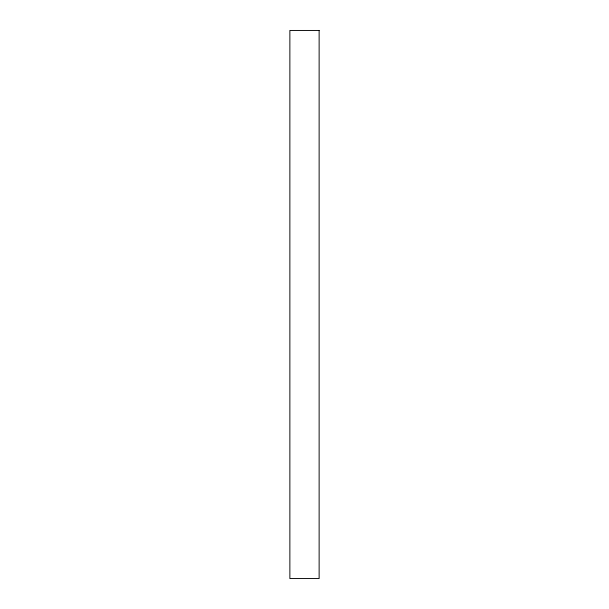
<?xml version="1.0" encoding="UTF-8"?>
<svg xmlns="http://www.w3.org/2000/svg" width="609" height="609" viewBox="0 0 609 609"><rect width="100%" height="100%" fill="white"/><g stroke="black" fill="none" stroke-linecap="round" stroke-linejoin="round"><path stroke-width="0.91" d="M319.131 30.45L289.869 30.45L289.869 578.55L319.131 578.55L319.131 30.45"/></g></svg>
